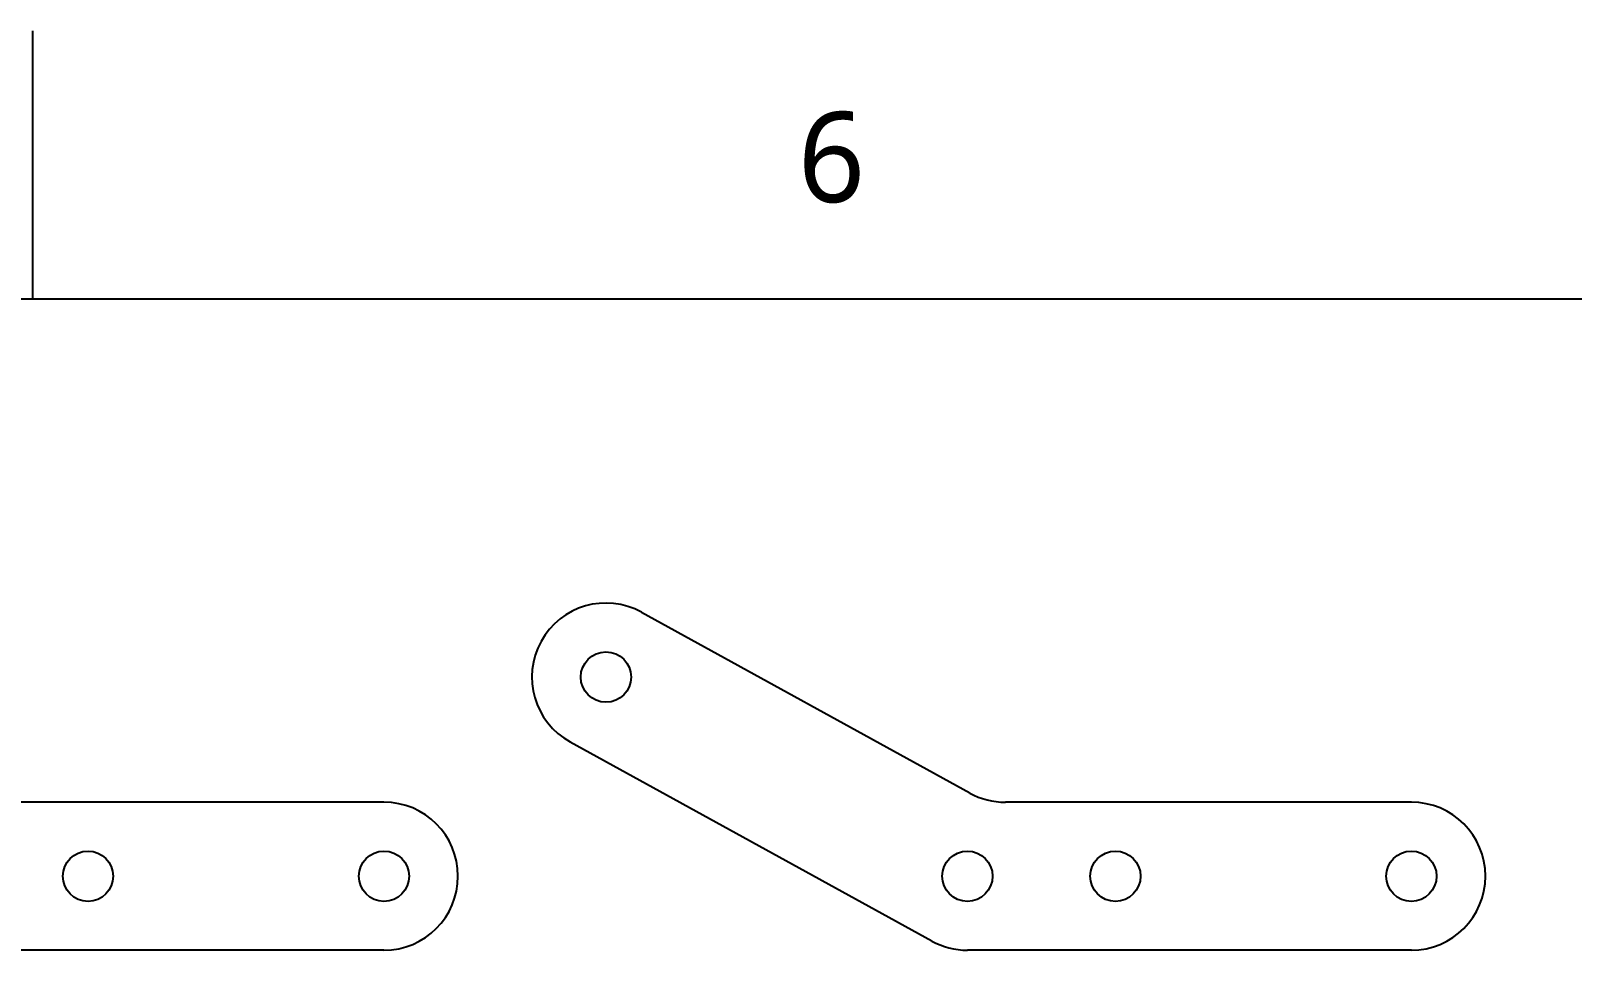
# Model space of a CAD drawing. Extents: x 0.1 to 34, y 0 to 22.
# Drawn here: x 8.532 to 12.633, y 19.517 to 21.962 of the extents above; entities that cross this region are included whole.
import ezdxf

# ---------------------------------------------------------------- set-up
doc = ezdxf.new("R2010")
doc.units = 0
doc.header["$LTSCALE"] = 0.5
doc.header["$MEASUREMENT"] = 0
for name, color, linetype in [('BORDER_FRAME', 7, 'CONTINUOUS'), ('BORDER_ZONES', 7, 'CONTINUOUS'), ('VISIBLE', 7, 'CONTINUOUS')]:
    doc.layers.add(name, color=color, linetype=linetype)
doc.styles.add('ONSHAPE-STANDARD', font='NotoSans-Regular.ttf')

msp = doc.modelspace()

# ---------------------------------------------------------------- linework, layer by layer
at = {"layer": 'BORDER_FRAME'}
msp.add_line((0.7875, 21.25), (33.2875, 21.25), dxfattribs=at)
at = {"layer": 'BORDER_ZONES'}
msp.add_line((8.5375, 21.25), (8.5375, 21.9625), dxfattribs=at)
at = {"layer": 'VISIBLE'}
for p, q in [((10.1574, 20.4158), (11.0303, 19.935)), ((9.9675, 20.0709), (10.9291, 19.5413)), ((9.4719, 19.9106), (8.392, 19.9106)), ((12.2052, 19.9106), (11.1253, 19.9106)), ((9.4719, 19.5169), (8.2908, 19.5169)), ((12.2052, 19.5169), (11.0241, 19.5169))]:
    msp.add_line(p, q, dxfattribs=at)
for centre in [(10.0624, 20.2434), (8.6845, 19.7137), (9.4719, 19.7137), (11.0241, 19.7137), (11.4178, 19.7137), (12.2052, 19.7137)]:
    msp.add_circle(centre, 0.0669, dxfattribs=at)
for centre, start, end in [((10.0624, 20.2434), 61.157, 241.157), ((11.1253, 20.1074), 241.157, 270), ((9.4719, 19.7137), 270, 90), ((12.2052, 19.7137), 270, 90), ((11.0241, 19.7137), 241.157, 270)]:
    msp.add_arc(centre, 0.1969, start, end, dxfattribs=at)

# ---------------------------------------------------------------- texts
at = {"layer": 'BORDER_ZONES', "insert": (10.6625, 21.625), "char_height": 0.24, "attachment_point": 5, "style": 'ONSHAPE-STANDARD'}
msp.add_mtext('6', dxfattribs=at)

doc.saveas('drawing.dxf')
